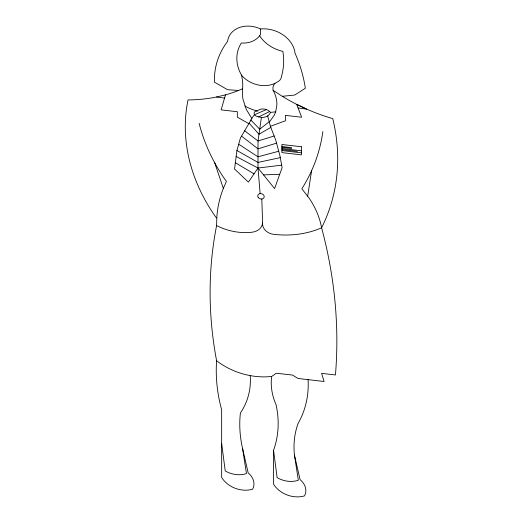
<?xml version="1.0" encoding="UTF-8"?>
<svg xmlns="http://www.w3.org/2000/svg" width="523" height="523" viewBox="0 0 523 523"><rect width="100%" height="100%" fill="white"/><g stroke="black" fill="none" stroke-linecap="round" stroke-linejoin="round"><path stroke-width="0.78" d="M250.236 375.579A89.812 71.913 19.1 0 1 240.39 413.039A151.513 121.31 19.1 0 0 242.554 448.394L248.183 472.923A16.559 13.258 19.1 0 1 252.589 489.234A24.006 19.22 19.1 0 1 221.654 477.434L221.654 409.842A206.539 165.366 19.1 0 1 216.607 360.772A520.731 416.923 19.1 0 1 216.607 225.576L216.79 217.895A148.467 118.871 19.1 0 1 223.347 188.391L226.407 181.474A202.002 161.731 19.1 0 1 199.152 123.343M266.39 109.569L254.518 114.746L252.916 116.714L240.462 137.935L236.932 150.506L234.552 169.007L248.412 182.135L258.009 168.04L258.009 141.001L261.408 117.413A10.257 8.211 19.1 0 0 270.535 112.38L275.667 111.857L276.889 104.816A37.133 29.733 19.1 0 0 273.124 90.322A11.231 8.989 19.1 0 1 275.052 83.301L277.942 81.627A9.368 7.499 19.1 0 0 280.047 79.914L280.642 79.051A9.368 7.499 19.1 0 0 281.23 77.613L282.217 73.56A82.784 66.284 19.1 0 0 282.851 51.359A32.276 25.843 19.1 0 1 259.611 35.78A22.77 18.233 19.1 0 1 241.332 42.997A43.88 35.133 19.1 0 0 241.456 75.064A60.125 48.136 19.1 0 1 242.6 88.786A52.091 41.709 19.1 0 0 242.953 99.102L246.255 109.392L251.779 118.329M311.59 170.74L307.681 196.125M242.6 88.786L238.462 90.512A135.771 108.706 19.1 0 1 225.505 94.846L221.111 109.856L237.35 111.726L237.35 117.139L248.856 123.69M275.667 111.857L274.294 115.145L270.123 121.029L259.709 129.207L250.772 119.95M259.611 35.78L260.539 34.387L260.539 28.974A24.136 19.325 19.1 0 0 227.603 41.409A97.356 77.953 19.1 0 0 214.417 82.15L227.512 89.662L238.462 90.512M216.607 360.772A64.028 51.261 19.1 0 0 247.601 375.089L252.432 375.991A64.028 51.261 19.1 0 0 266.933 376.822L271.659 376.468L276.288 373.206L292.52 375.083L298.097 378.495L324.077 381.496L321.606 373.363L335.439 374.965A606.83 485.86 19.1 0 0 321.606 227.812A236.912 189.679 19.1 0 0 332.752 118.629A167.229 133.895 19.1 0 1 306.687 109.124L296.685 104.371A167.229 133.895 19.1 0 1 282.276 96.304L273.124 90.322M270.816 127.429L258.983 134.234L249.072 123.153M269.672 111.504A8.505 6.812 19.1 0 0 257.329 111.013A3.315 2.654 19.1 0 0 254.08 113.341A3.315 2.654 19.1 0 0 257.329 116.42L258.656 116.904L269.672 111.504L270.535 112.38M236.167 156.482L258.009 168.04L274.588 188.574L282.113 167.621L279.877 155.494L275.667 139.955L270.398 126.331L285.395 120.774L285.395 115.367L301.634 117.244L296.685 104.371L306.687 109.124L298.064 107.967M274.13 135.987L258.009 141.001L244.659 130.809M276.53 143.139L258.009 148.846L241.528 136.124M278.726 151.239L258.009 156.802L238.697 144.217M225.505 94.846L216.476 97.017A135.771 108.706 19.1 0 1 188.025 99.919A197.962 158.502 19.1 0 0 215.744 217.071L216.79 217.895M280.276 157.639L258.009 162.424L236.932 150.506M281.662 165.157L258.009 168.04L260.134 193.602M282.276 96.304L294.743 95.029L305.327 88.282L304.942 85.759A175.499 140.517 19.1 0 0 295.031 53.222A28.288 22.646 19.1 0 0 260.539 28.974M263.527 174.878L279.713 174.309M281.91 146.525L291.651 147.649M281.91 147.401L291.651 148.525M281.91 148.558L301.392 150.807M281.91 149.571L297.378 151.356M281.91 150.585L301.392 152.834M261.408 117.413L258.656 116.904M216.476 97.017L224.557 98.095M235.357 162.745L254.047 173.858M214.678 162.751L223.347 188.391M267.671 115.936L270.398 126.331M308.073 379.652A121.284 97.108 19.1 0 1 297.992 423.676A107.176 85.811 19.1 0 0 294.442 455.075L300.071 479.604A16.559 13.258 19.1 0 1 304.478 495.915A24.006 19.22 19.1 0 1 273.549 484.121L273.549 450.323A121.284 97.108 19.1 0 0 276.052 404.691A72.442 58.001 19.1 0 1 271.659 376.468M294.442 455.075L298.345 480.271A22.352 17.9 19.1 0 1 277.125 477.61L273.549 450.323M242.554 448.394L246.457 473.583A22.352 17.9 19.1 0 1 225.23 470.922L221.654 443.635M261.814 199.015L262.611 223.033A11.192 8.963 19.1 0 0 273.509 234.311A88.184 70.605 19.1 0 0 321.606 227.812A93.486 74.848 19.1 0 0 308.943 197.877L301.823 188.783A220.628 176.643 19.1 0 0 322.861 131.541M275.052 83.301A24.836 19.887 19.1 0 1 241.456 75.064M257.329 111.013A39.284 31.452 19.1 0 1 244.836 106.006M216.607 225.576A51.744 41.428 19.1 0 0 252.197 232.205A14.664 11.741 19.1 0 0 262.611 223.033M301.392 146.747L281.91 144.498L281.91 152.611L301.392 154.86L301.392 146.747M258.159 197.334A3.315 2.654 19.1 0 0 263.788 197.982A3.315 2.654 19.1 0 0 260.97 193.602A3.315 2.654 19.1 0 0 258.159 197.334"/></g></svg>
